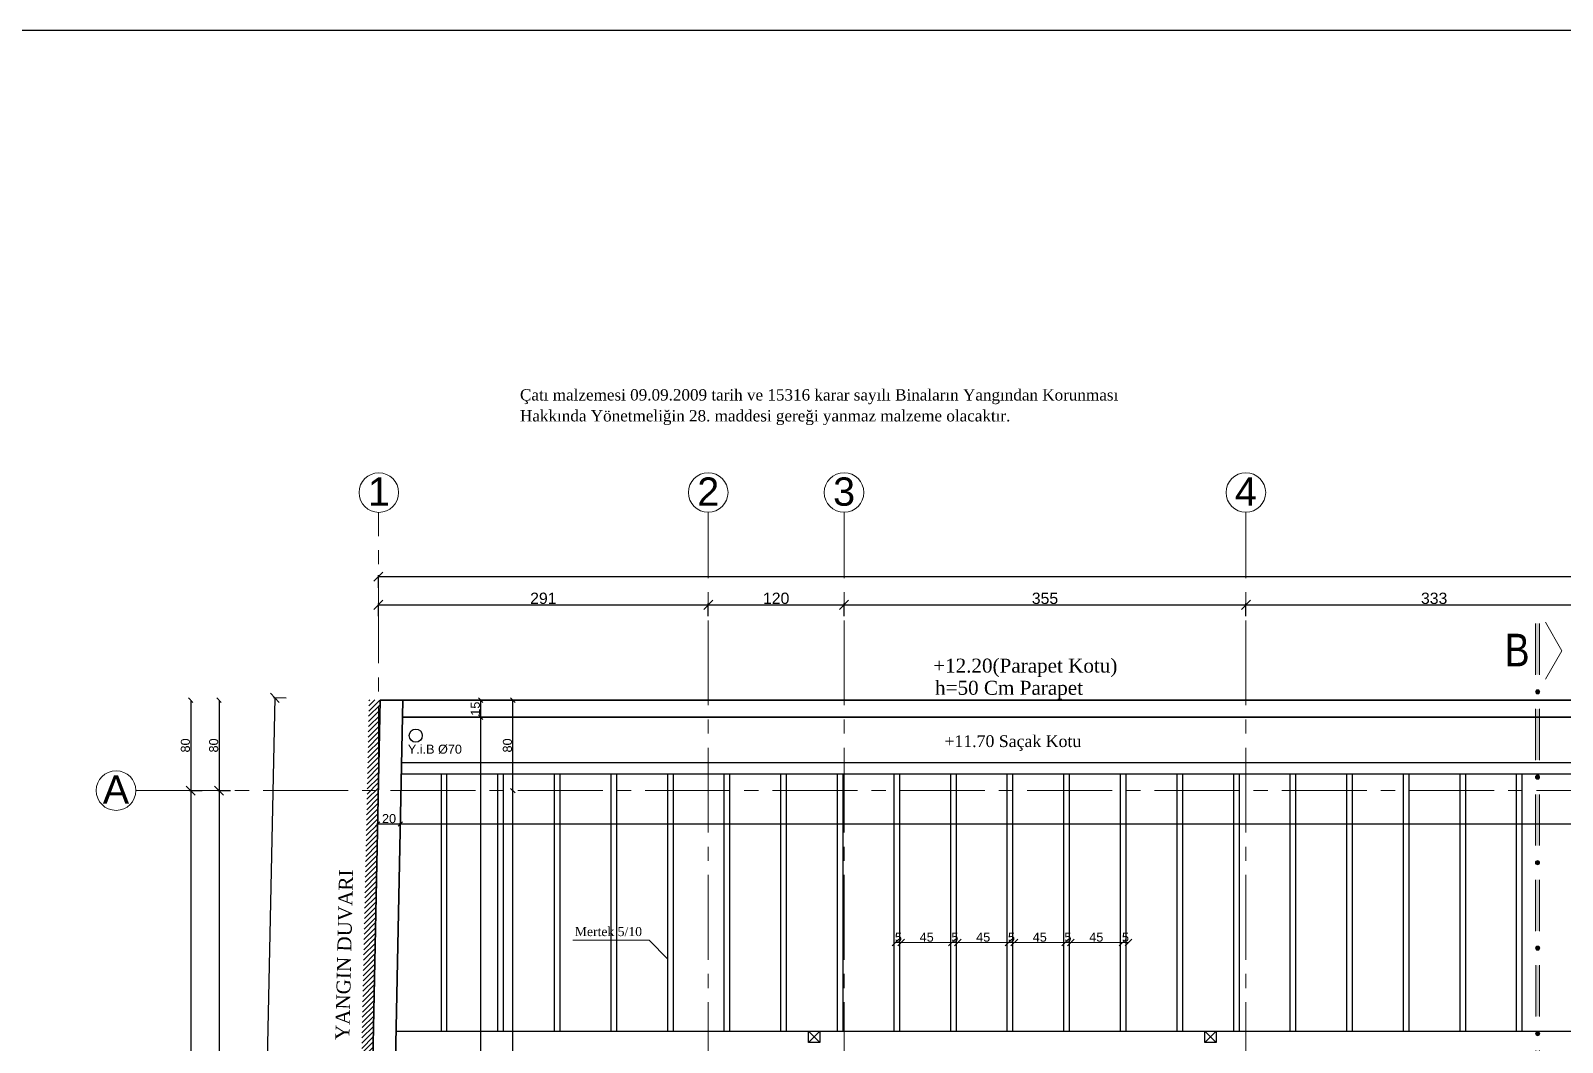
# Model space of a CAD drawing. Header units: centimetres. Extents: x 14449 to 53524, y -19051 to -10746.
# Drawn here: x 36394 to 37747, y -11641 to -10746 of the extents above; entities that cross this region are included whole.
import ezdxf

# ---------------------------------------------------------------- set-up
doc = ezdxf.new("R2010")
doc.units = ezdxf.units.CM
for name, pattern in [('CENTER2', [112.5, 75, -12.5, 12.5, -12.5]), ('IZDUSUM1', [20, 7.5, -5, 7.5, 0]), ('SEMBOL1', [260, 200, -15, 30, -15])]:
    doc.linetypes.add(name, pattern=pattern)
for name, color, linetype, lineweight in [('P-AKS', 255, 'Continuous', 5), ('P-ÖLÇÜ DIŞ', 245, 'Continuous', 9), ('P-ÖLÇÜ İÇ', 243, 'Continuous', 0), ('rtm-duv tugla', 22, 'Continuous', 35), ('rtm-izdusum-üst ince', 8, 'IZDUSUM1', 5), ('rtm-mhl-yazı-malzeme', 7, 'Continuous', 13), ('rtm-plan katmanı-03', 233, 'Continuous', 30), ('rtm-plan katmanı-04', 33, 'Continuous', 25), ('rtm-sembol balon baslik', 242, 'Continuous', 20), ('rtm-sembol kesit gör yazı', 7, 'Continuous', 20), ('rtm-sembol kot yazı', 7, 'Continuous', 20), ('rtm-sembol malzeme cizgisi', 242, 'Continuous', 20), ('rtm-sıva', 252, 'Continuous', 15), ('YG KULLANMA SOĞUK SUYU', 140, 'Continuous', 30), ('YG SOĞUK SU ÇAP', 140, 'Continuous', 25)]:
    doc.layers.add(name, color=color, linetype=linetype, lineweight=lineweight)
doc.styles.add('arial_1_18', font='arial.ttf', dxfattribs={"height": 0.2})
doc.styles.add('BASLIK', font='ARIALN.TTF')
doc.styles.get("Standard").update_dxf_attribs({"font": 'arial.ttf'})
doc.styles.add('times new roman_1_18', font='times.ttf', dxfattribs={"height": 0.2})
doc.styles.add('VAZ-OLCU', font='times.ttf', dxfattribs={"height": 60})
doc.styles.add('ölçü', font='times.ttf', dxfattribs={"height": 10})
doc.dimstyles.new('DIŞ ÖLÇÜ', dxfattribs={"dimtxt": 10, "dimasz": 8, "dimexe": 1.25, "dimexo": 0.625, "dimtad": 1, "dimdec": 0, "dimtxsty": 'Standard', "dimblk": 'OBLIQUE', "dimcen": 2.5, "dimse1": 1, "dimse2": 1, "dimclrd": 256, "dimclrt": 256, "dimadec": 0, "dimazin": 0, "dimtfac": 1, "dimtdec": 0, "dimtmove": 0, "dimatfit": 3, "dimldrblk": 'OBLIQUE', "dimfxl": 1, "dimarcsym": 0})
doc.dimstyles.new('İÇ ÖLÇÜ', dxfattribs={"dimtxt": 8, "dimasz": 4, "dimexe": 1.25, "dimexo": 0.625, "dimtad": 1, "dimdec": 0, "dimtxsty": 'Standard', "dimblk": 'OBLIQUE', "dimcen": 2.5, "dimse1": 1, "dimse2": 1, "dimclrd": 256, "dimclrt": 256, "dimadec": 0, "dimazin": 0, "dimtfac": 1, "dimtdec": 0, "dimtmove": 1, "dimatfit": 3, "dimldrblk": 'OBLIQUE', "dimfxl": 1, "dimarcsym": 0})

# ---------------------------------------------------------------- blocks, each defined once
blk = doc.blocks.new('YTUJ7U')
at = {"layer": 'P-AKS', "linetype": 'CENTER2'}
blk.add_line((26049.2, -8800.5), (26049.2, -8554.6), dxfattribs=at)
for points in [[(26340.6, -9962.6), (26340.6, -8554.5)], [(26460.6, -9962.6), (26460.6, -8554.5)], [(26815.6, -9962.6), (26815.6, -8554.5)], [(25834.9, -8800.5), (29322.6, -8800.5)]]:
    blk.add_lwpolyline(points, dxfattribs=at)
at = {"layer": 'P-AKS', "linetype": 'Continuous'}
for centre in [(26049.6, -8537.1), (26340.6, -8537), (26460.6, -8537), (26815.6, -8537), (25817.4, -8800.5)]:
    blk.add_circle(centre, 17.5, dxfattribs=at)
at = {"layer": 'P-AKS', "linetype": 'Continuous', "style": 'arial_1_18'}
for s, p in [('1', (26039.9, -8548.7)), ('2', (26330.9, -8548.7)), ('3', (26450.9, -8548.7)), ('4', (26805.9, -8548.7)), ('A', (25805.7, -8812.1))]:
    blk.add_text(s, height=25, dxfattribs=at).set_placement(p)
blk = doc.blocks.new('KK')
at = {"layer": 'rtm-sembol balon baslik', "linetype": 'SEMBOL1'}
for p in [(41231.3, 7543.2), (41283.8, 7543.2)]:
    blk.add_line(p, (41257.6, 7558.4), dxfattribs=at)
at = {"layer": 'rtm-sembol balon baslik'}
for p, q in [((41279.6, 7537.7), (41232.3, 7537.7)), ((41279.6, 7534), (41232.3, 7534)), ((41358.2, 7537.7), (41311, 7537.7)), ((41358.2, 7534), (41311, 7534)), ((41436.9, 7537.8), (41389.7, 7537.8)), ((41436.9, 7534.1), (41389.7, 7534.1)), ((41515.6, 7537.8), (41468.3, 7537.8)), ((41515.6, 7534.1), (41468.3, 7534.1)), ((41594.2, 7537.9), (41547, 7537.9)), ((41594.2, 7534.3), (41547, 7534.3)), ((41672.9, 7537.9), (41625.7, 7537.9)), ((41672.9, 7534.3), (41625.7, 7534.3)), ((41751.6, 7538.1), (41704.3, 7538.1)), ((41751.6, 7534.4), (41704.3, 7534.4))]:
    blk.add_line(p, q, dxfattribs=at)
at = {"layer": 'rtm-sembol balon baslik', "const_width": 1.9}
for points in [[(41294.3, 7536.1, 1), (41296.2, 7536.1, 1)], [(41373, 7536, 1), (41374.9, 7536, 1)], [(41451.7, 7536, 1), (41453.6, 7536, 1)], [(41530.3, 7536.1, 1), (41532.2, 7536.1, 1)], [(41609, 7536.1, 1), (41610.9, 7536.1, 1)], [(41687.7, 7536.2, 1), (41689.6, 7536.2, 1)]]:
    blk.add_lwpolyline(points, format="xyb", close=True, dxfattribs=at)
at = {"layer": 'rtm-sembol balon baslik'}
for centre in [(41295.3, 7536.1), (41373.9, 7536), (41452.6, 7536), (41531.3, 7536.1), (41610, 7536.1), (41688.6, 7536.2)]:
    blk.add_circle(centre, 1.9, dxfattribs=at)
for points in [[(41232.3, 7537.7), (41232.3, 7534), (41279.6, 7537.7), (41279.6, 7534)], [(41311, 7537.7), (41311, 7534), (41358.2, 7537.7), (41358.2, 7534)], [(41389.7, 7537.8), (41389.7, 7534.1), (41436.9, 7537.8), (41436.9, 7534.1)], [(41468.3, 7537.8), (41468.3, 7534.1), (41515.6, 7537.8), (41515.6, 7534.1)], [(41547, 7537.9), (41547, 7534.3), (41594.2, 7537.9), (41594.2, 7534.3)], [(41625.7, 7537.9), (41625.7, 7534.3), (41672.9, 7537.9), (41672.9, 7534.3)], [(41704.3, 7538.1), (41704.3, 7534.4), (41751.6, 7538.1), (41751.6, 7534.4)]]:
    blk.add_trace(points, dxfattribs=at)
blk = doc.blocks.new('_Oblique')
at = {"color": 0, "linetype": 'ByBlock', "lineweight": -2}
blk.add_line((-0.5, -0.5), (0.5, 0.5), dxfattribs=at)
blk = doc.blocks.new('*D4242')
at = {"layer": 'Defpoints', "color": 0, "transparency": 16777216}
for p in [(36574, -11418.1), (36560, -11913.1), (36574, -11913.1)]:
    blk.add_point(p, dxfattribs=at)
at = {"layer": 'P-ÖLÇÜ DIŞ', "color": 0, "lineweight": -2, "transparency": 16777216}
for p, q in [((36570, -11418.1), (36558.8, -11418.1)), ((36570, -11913.1), (36558.8, -11913.1))]:
    blk.add_line(p, q, dxfattribs=at)
at = {"layer": 'P-ÖLÇÜ DIŞ', "lineweight": -2, "transparency": 16777216}
blk.add_line((36560, -11418.1), (36560, -11913.1), dxfattribs=at)
at = {"layer": 'P-ÖLÇÜ DIŞ', "lineweight": -2, "transparency": 16777216, "xscale": 8, "yscale": 8, "zscale": 8}
for p, rotation in [((36560, -11418.1), 90), ((36560, -11913.1), 270)]:
    blk.add_blockref('_Oblique', p, dxfattribs=dict(at, rotation=rotation))
at = {"layer": 'P-ÖLÇÜ DIŞ', "transparency": 16777216, "insert": (36554.3, -11665.6), "char_height": 10, "attachment_point": 5, "rotation": 90}
blk.add_mtext('495', dxfattribs=at)
blk = doc.blocks.new('*D4244')
at = {"layer": 'Defpoints', "color": 0, "transparency": 16777216}
for p in [(36549, -11418.1), (36535, -12308.1), (36549, -12308.1)]:
    blk.add_point(p, dxfattribs=at)
at = {"layer": 'P-ÖLÇÜ DIŞ', "color": 0, "lineweight": -2, "transparency": 16777216}
for p, q in [((36545, -11418.1), (36533.8, -11418.1)), ((36545, -12308.1), (36533.8, -12308.1))]:
    blk.add_line(p, q, dxfattribs=at)
at = {"layer": 'P-ÖLÇÜ DIŞ', "lineweight": -2, "transparency": 16777216}
blk.add_line((36535, -11418.1), (36535, -12308.1), dxfattribs=at)
at = {"layer": 'P-ÖLÇÜ DIŞ', "lineweight": -2, "transparency": 16777216, "xscale": 8, "yscale": 8, "zscale": 8}
for p, rotation in [((36535, -11418.1), 90), ((36535, -12308.1), 270)]:
    blk.add_blockref('_Oblique', p, dxfattribs=dict(at, rotation=rotation))
at = {"layer": 'P-ÖLÇÜ DIŞ', "transparency": 16777216, "insert": (36529.3, -11863.1), "char_height": 10, "attachment_point": 5, "rotation": 90}
blk.add_mtext('890', dxfattribs=at)
blk = doc.blocks.new('*D4245')
at = {"layer": 'Defpoints', "color": 0, "transparency": 16777216}
for p in [(36629.8, -11336.5), (36587.2, -12386.1), (36607.7, -12386.5)]:
    blk.add_point(p, dxfattribs=at)
at = {"layer": 'P-ÖLÇÜ DIŞ', "lineweight": -2, "transparency": 16777216}
blk.add_line((36609.3, -11336.1), (36587.2, -12386.1), dxfattribs=at)
at = {"layer": 'P-ÖLÇÜ DIŞ', "color": 0, "lineweight": -2, "transparency": 16777216}
for p, q in [((36619.3, -11336.3), (36608.1, -11336.1)), ((36597.2, -12386.3), (36586, -12386.1))]:
    blk.add_line(p, q, dxfattribs=at)
at = {"layer": 'P-ÖLÇÜ DIŞ', "lineweight": -2, "transparency": 16777216, "xscale": 8, "yscale": 8, "zscale": 8}
for p, rotation in [((36609.3, -11336.1), 88.79488001630551), ((36587.2, -12386.1), 268.7948800163055)]:
    blk.add_blockref('_Oblique', p, dxfattribs=dict(at, rotation=rotation))
at = {"layer": 'P-ÖLÇÜ DIŞ', "transparency": 16777216, "insert": (36592.5, -11861), "char_height": 10, "attachment_point": 5, "rotation": 88.7949}
blk.add_mtext('1050', dxfattribs=at)
blk = doc.blocks.new('*D4247')
at = {"layer": 'Defpoints', "color": 0, "transparency": 16777216}
for p in [(36992.2, -11253.8), (36700.8, -11266), (36992.2, -11266)]:
    blk.add_point(p, dxfattribs=at)
at = {"layer": 'P-ÖLÇÜ DIŞ', "color": 0, "lineweight": -2, "transparency": 16777216}
for p, q in [((36700.8, -11263.8), (36700.8, -11252.5)), ((36992.2, -11263.8), (36992.2, -11252.5))]:
    blk.add_line(p, q, dxfattribs=at)
at = {"layer": 'P-ÖLÇÜ DIŞ', "lineweight": -2, "transparency": 16777216}
blk.add_line((36700.8, -11253.8), (36992.2, -11253.8), dxfattribs=at)
at = {"layer": 'P-ÖLÇÜ DIŞ', "lineweight": -2, "transparency": 16777216, "xscale": 8, "yscale": 8, "zscale": 8, "rotation": 180}
blk.add_blockref('_Oblique', (36700.8, -11253.8), dxfattribs=at)
at = {"layer": 'P-ÖLÇÜ DIŞ', "lineweight": -2, "transparency": 16777216, "xscale": 8, "yscale": 8, "zscale": 8}
blk.add_blockref('_Oblique', (36992.2, -11253.8), dxfattribs=at)
at = {"layer": 'P-ÖLÇÜ DIŞ', "transparency": 16777216, "insert": (36846.5, -11248.1), "char_height": 10, "attachment_point": 5}
blk.add_mtext('291', dxfattribs=at)
blk = doc.blocks.new('*D4248')
at = {"layer": 'Defpoints', "color": 0, "transparency": 16777216}
for p in [(39787.2, -11228.8), (36700.8, -11241), (39787.2, -11241)]:
    blk.add_point(p, dxfattribs=at)
at = {"layer": 'P-ÖLÇÜ DIŞ', "color": 0, "lineweight": -2, "transparency": 16777216}
for p, q in [((36700.8, -11238.8), (36700.8, -11227.5)), ((39787.2, -11238.8), (39787.2, -11227.5))]:
    blk.add_line(p, q, dxfattribs=at)
at = {"layer": 'P-ÖLÇÜ DIŞ', "lineweight": -2, "transparency": 16777216}
blk.add_line((36700.8, -11228.8), (39787.2, -11228.8), dxfattribs=at)
at = {"layer": 'P-ÖLÇÜ DIŞ', "lineweight": -2, "transparency": 16777216, "xscale": 8, "yscale": 8, "zscale": 8, "rotation": 180}
blk.add_blockref('_Oblique', (36700.8, -11228.8), dxfattribs=at)
at = {"layer": 'P-ÖLÇÜ DIŞ', "lineweight": -2, "transparency": 16777216, "xscale": 8, "yscale": 8, "zscale": 8}
blk.add_blockref('_Oblique', (39787.2, -11228.8), dxfattribs=at)
at = {"layer": 'P-ÖLÇÜ DIŞ', "transparency": 16777216, "insert": (38244, -11223.1), "char_height": 10, "attachment_point": 5}
blk.add_mtext('3086', dxfattribs=at)
blk = doc.blocks.new('*D4249')
at = {"layer": 'Defpoints', "color": 0, "transparency": 16777216}
for p in [(37112.2, -11253.8), (36992.2, -11266), (37112.2, -11266)]:
    blk.add_point(p, dxfattribs=at)
at = {"layer": 'P-ÖLÇÜ DIŞ', "color": 0, "lineweight": -2, "transparency": 16777216}
for p, q in [((36992.2, -11263.8), (36992.2, -11252.5)), ((37112.2, -11263.8), (37112.2, -11252.5))]:
    blk.add_line(p, q, dxfattribs=at)
at = {"layer": 'P-ÖLÇÜ DIŞ', "lineweight": -2, "transparency": 16777216}
blk.add_line((36992.2, -11253.8), (37112.2, -11253.8), dxfattribs=at)
at = {"layer": 'P-ÖLÇÜ DIŞ', "lineweight": -2, "transparency": 16777216, "xscale": 8, "yscale": 8, "zscale": 8, "rotation": 180}
blk.add_blockref('_Oblique', (36992.2, -11253.8), dxfattribs=at)
at = {"layer": 'P-ÖLÇÜ DIŞ', "lineweight": -2, "transparency": 16777216, "xscale": 8, "yscale": 8, "zscale": 8}
blk.add_blockref('_Oblique', (37112.2, -11253.8), dxfattribs=at)
at = {"layer": 'P-ÖLÇÜ DIŞ', "transparency": 16777216, "insert": (37052.2, -11248.1), "char_height": 10, "attachment_point": 5}
blk.add_mtext('120', dxfattribs=at)
blk = doc.blocks.new('*D4250')
at = {"layer": 'Defpoints', "color": 0, "transparency": 16777216}
for p in [(37467.2, -11253.8), (37112.2, -11266), (37467.2, -11268)]:
    blk.add_point(p, dxfattribs=at)
at = {"layer": 'P-ÖLÇÜ DIŞ', "color": 0, "lineweight": -2, "transparency": 16777216}
for p, q in [((37112.2, -11263.8), (37112.2, -11252.5)), ((37467.2, -11263.8), (37467.2, -11252.5))]:
    blk.add_line(p, q, dxfattribs=at)
at = {"layer": 'P-ÖLÇÜ DIŞ', "lineweight": -2, "transparency": 16777216}
blk.add_line((37112.2, -11253.8), (37467.2, -11253.8), dxfattribs=at)
at = {"layer": 'P-ÖLÇÜ DIŞ', "lineweight": -2, "transparency": 16777216, "xscale": 8, "yscale": 8, "zscale": 8, "rotation": 180}
blk.add_blockref('_Oblique', (37112.2, -11253.8), dxfattribs=at)
at = {"layer": 'P-ÖLÇÜ DIŞ', "lineweight": -2, "transparency": 16777216, "xscale": 8, "yscale": 8, "zscale": 8}
blk.add_blockref('_Oblique', (37467.2, -11253.8), dxfattribs=at)
at = {"layer": 'P-ÖLÇÜ DIŞ', "transparency": 16777216, "insert": (37289.7, -11248.1), "char_height": 10, "attachment_point": 5}
blk.add_mtext('355', dxfattribs=at)
blk = doc.blocks.new('*D4251')
at = {"layer": 'Defpoints', "color": 0, "transparency": 16777216}
for p in [(37799.7, -11253.8), (37467.2, -11268), (37799.7, -11265)]:
    blk.add_point(p, dxfattribs=at)
at = {"layer": 'P-ÖLÇÜ DIŞ', "color": 0, "lineweight": -2, "transparency": 16777216}
for p, q in [((37467.2, -11263.8), (37467.2, -11252.5)), ((37799.7, -11263.8), (37799.7, -11252.5))]:
    blk.add_line(p, q, dxfattribs=at)
at = {"layer": 'P-ÖLÇÜ DIŞ', "lineweight": -2, "transparency": 16777216}
blk.add_line((37467.2, -11253.8), (37799.7, -11253.8), dxfattribs=at)
at = {"layer": 'P-ÖLÇÜ DIŞ', "lineweight": -2, "transparency": 16777216, "xscale": 8, "yscale": 8, "zscale": 8, "rotation": 180}
blk.add_blockref('_Oblique', (37467.2, -11253.8), dxfattribs=at)
at = {"layer": 'P-ÖLÇÜ DIŞ', "lineweight": -2, "transparency": 16777216, "xscale": 8, "yscale": 8, "zscale": 8}
blk.add_blockref('_Oblique', (37799.7, -11253.8), dxfattribs=at)
at = {"layer": 'P-ÖLÇÜ DIŞ', "transparency": 16777216, "insert": (37633.5, -11248.1), "char_height": 10, "attachment_point": 5}
blk.add_mtext('333', dxfattribs=at)
blk = doc.blocks.new('*D4282')
at = {"layer": 'Defpoints', "color": 0, "lineweight": 30, "transparency": 16777216}
for p in [(36573.7, -11338.1), (36560, -11418.1), (36573.5, -11418.1)]:
    blk.add_point(p, dxfattribs=at)
at = {"layer": 'P-ÖLÇÜ İÇ', "lineweight": -2, "transparency": 16777216}
blk.add_line((36560, -11338.1), (36560, -11418.1), dxfattribs=at)
at = {"layer": 'P-ÖLÇÜ İÇ', "lineweight": -2, "transparency": 16777216, "xscale": 4, "yscale": 4, "zscale": 4}
for p, rotation in [((36560, -11338.1), 90), ((36560, -11418.1), 270)]:
    blk.add_blockref('_Oblique', p, dxfattribs=dict(at, rotation=rotation))
at = {"layer": 'P-ÖLÇÜ İÇ', "transparency": 16777216, "insert": (36555.3, -11378.1), "char_height": 8, "attachment_point": 5, "rotation": 90}
blk.add_mtext('80', dxfattribs=at)
blk = doc.blocks.new('*D4283')
at = {"layer": 'Defpoints', "color": 0, "lineweight": 30, "transparency": 16777216}
for p in [(36548.7, -11338.1), (36535, -11418.1), (36548.5, -11418.1)]:
    blk.add_point(p, dxfattribs=at)
at = {"layer": 'P-ÖLÇÜ İÇ', "lineweight": -2, "transparency": 16777216}
blk.add_line((36535, -11338.1), (36535, -11418.1), dxfattribs=at)
at = {"layer": 'P-ÖLÇÜ İÇ', "lineweight": -2, "transparency": 16777216, "xscale": 4, "yscale": 4, "zscale": 4}
for p, rotation in [((36535, -11338.1), 90), ((36535, -11418.1), 270)]:
    blk.add_blockref('_Oblique', p, dxfattribs=dict(at, rotation=rotation))
at = {"layer": 'P-ÖLÇÜ İÇ', "transparency": 16777216, "insert": (36530.3, -11378.1), "char_height": 8, "attachment_point": 5, "rotation": 90}
blk.add_mtext('80', dxfattribs=at)
blk = doc.blocks.new('*D4653')
at = {"layer": 'Defpoints', "color": 0, "lineweight": 30, "transparency": 16777216}
for p in [(36819.5, -11418.1), (36819.5, -11418.1), (36819.5, -12308.1)]:
    blk.add_point(p, dxfattribs=at)
at = {"layer": 'P-ÖLÇÜ İÇ', "lineweight": -2, "transparency": 16777216}
blk.add_line((36819.5, -12308.1), (36819.5, -11418.1), dxfattribs=at)
at = {"layer": 'P-ÖLÇÜ İÇ', "lineweight": -2, "transparency": 16777216, "xscale": 4, "yscale": 4, "zscale": 4}
for p, rotation in [((36819.5, -11418.1), 90), ((36819.5, -12308.1), 270)]:
    blk.add_blockref('_Oblique', p, dxfattribs=dict(at, rotation=rotation))
at = {"layer": 'P-ÖLÇÜ İÇ', "transparency": 16777216, "insert": (36814.8, -11863.1), "char_height": 8, "attachment_point": 5, "rotation": 90}
blk.add_mtext('890', dxfattribs=at)
blk = doc.blocks.new('*D4654')
at = {"layer": 'Defpoints', "color": 0, "lineweight": 30, "transparency": 16777216}
for p in [(36819.5, -11338.1), (36819.5, -11338.1), (36819.5, -11418.1)]:
    blk.add_point(p, dxfattribs=at)
at = {"layer": 'P-ÖLÇÜ İÇ', "lineweight": -2, "transparency": 16777216}
blk.add_line((36819.5, -11418.1), (36819.5, -11338.1), dxfattribs=at)
at = {"layer": 'P-ÖLÇÜ İÇ', "lineweight": -2, "transparency": 16777216, "xscale": 4, "yscale": 4, "zscale": 4}
for p, rotation in [((36819.5, -11338.1), 90), ((36819.5, -11418.1), 270)]:
    blk.add_blockref('_Oblique', p, dxfattribs=dict(at, rotation=rotation))
at = {"layer": 'P-ÖLÇÜ İÇ', "transparency": 16777216, "insert": (36814.8, -11378.1), "char_height": 8, "attachment_point": 5, "rotation": 90}
blk.add_mtext('80', dxfattribs=at)
blk = doc.blocks.new('*D4655')
at = {"layer": 'Defpoints', "color": 0, "lineweight": 30, "transparency": 16777216}
for p in [(36700.2, -11447), (36720.2, -11447.5), (36720.2, -11447.5)]:
    blk.add_point(p, dxfattribs=at)
at = {"layer": 'P-ÖLÇÜ İÇ', "lineweight": -2, "transparency": 16777216}
blk.add_line((36700.2, -11447.5), (36720.2, -11447.5), dxfattribs=at)
at = {"layer": 'P-ÖLÇÜ İÇ', "lineweight": -2, "transparency": 16777216, "xscale": 4, "yscale": 4, "zscale": 4, "rotation": 180}
blk.add_blockref('_Oblique', (36700.2, -11447.5), dxfattribs=at)
at = {"layer": 'P-ÖLÇÜ İÇ', "lineweight": -2, "transparency": 16777216, "xscale": 4, "yscale": 4, "zscale": 4}
blk.add_blockref('_Oblique', (36720.2, -11447.5), dxfattribs=at)
at = {"layer": 'P-ÖLÇÜ İÇ', "transparency": 16777216, "insert": (36710.2, -11442.8), "char_height": 8, "attachment_point": 5}
blk.add_mtext('20', dxfattribs=at)
blk = doc.blocks.new('*D4656')
at = {"layer": 'Defpoints', "color": 0, "lineweight": 30, "transparency": 16777216}
for p in [(36720.2, -11447.5), (39766.6, -11447.5), (39766.6, -11447.9)]:
    blk.add_point(p, dxfattribs=at)
at = {"layer": 'P-ÖLÇÜ İÇ', "lineweight": -2, "transparency": 16777216}
blk.add_line((36720.2, -11447.5), (39766.6, -11447.5), dxfattribs=at)
at = {"layer": 'P-ÖLÇÜ İÇ', "lineweight": -2, "transparency": 16777216, "xscale": 4, "yscale": 4, "zscale": 4, "rotation": 180}
blk.add_blockref('_Oblique', (36720.2, -11447.5), dxfattribs=at)
at = {"layer": 'P-ÖLÇÜ İÇ', "lineweight": -2, "transparency": 16777216, "xscale": 4, "yscale": 4, "zscale": 4}
blk.add_blockref('_Oblique', (39766.6, -11447.5), dxfattribs=at)
at = {"layer": 'P-ÖLÇÜ İÇ', "transparency": 16777216, "insert": (38243.4, -11442.8), "char_height": 8, "attachment_point": 5}
blk.add_mtext('3046', dxfattribs=at)
blk = doc.blocks.new('*D4927')
at = {"layer": 'Defpoints', "color": 0, "lineweight": 30, "transparency": 16777216}
for p in [(36791.2, -11353.1), (36791.2, -11353.1), (36791.2, -12373.1)]:
    blk.add_point(p, dxfattribs=at)
at = {"layer": 'P-ÖLÇÜ İÇ', "lineweight": -2, "transparency": 16777216}
blk.add_line((36791.2, -12373.1), (36791.2, -11353.1), dxfattribs=at)
at = {"layer": 'P-ÖLÇÜ İÇ', "lineweight": -2, "transparency": 16777216, "xscale": 4, "yscale": 4, "zscale": 4}
for p, rotation in [((36791.2, -11353.1), 90), ((36791.2, -12373.1), 270)]:
    blk.add_blockref('_Oblique', p, dxfattribs=dict(at, rotation=rotation))
at = {"layer": 'P-ÖLÇÜ İÇ', "transparency": 16777216, "insert": (36786.5, -11863.1), "char_height": 8, "attachment_point": 5, "rotation": 90}
blk.add_mtext('1020', dxfattribs=at)
blk = doc.blocks.new('*D4928')
at = {"layer": 'Defpoints', "color": 0, "lineweight": 30, "transparency": 16777216}
for p in [(36790.6, -11338.1), (36791.2, -11338.1), (36790.6, -11353.1)]:
    blk.add_point(p, dxfattribs=at)
at = {"layer": 'P-ÖLÇÜ İÇ', "lineweight": -2, "transparency": 16777216}
blk.add_line((36791.2, -11353.1), (36791.2, -11338.1), dxfattribs=at)
at = {"layer": 'P-ÖLÇÜ İÇ', "lineweight": -2, "transparency": 16777216, "xscale": 4, "yscale": 4, "zscale": 4}
for p, rotation in [((36791.2, -11338.1), 90), ((36791.2, -11353.1), 270)]:
    blk.add_blockref('_Oblique', p, dxfattribs=dict(at, rotation=rotation))
at = {"layer": 'P-ÖLÇÜ İÇ', "transparency": 16777216, "insert": (36786.5, -11345.6), "char_height": 8, "attachment_point": 5, "rotation": 90}
blk.add_mtext('15', dxfattribs=at)
blk = doc.blocks.new('dikme.')
at = {"layer": 'rtm-plan katmanı-03'}
for p, q in [((25297.5, 7661.1), (25307.5, 7671.1)), ((25307.5, 7661.1), (25297.5, 7671.1))]:
    blk.add_line(p, q, dxfattribs=at)
blk.add_lwpolyline([(25307.5, 7671.1), (25307.5, 7661.1), (25297.5, 7661.1), (25297.5, 7671.1), (25307.5, 7671.1)], dxfattribs=at)

msp = doc.modelspace()

# ---------------------------------------------------------------- hatches: boundary and pattern name
at = {"layer": 'rtm-sıva'}
h = msp.add_hatch(dxfattribs=at)
h.set_pattern_fill('ANSI31', color=256)
h.set_pattern_definition([(45, (5833.6176, -2131.9978), (-2.24506403, 2.24506403), [])])
h.paths.add_polyline_path([(36702.5, -11338.1), (36692.5, -11337.7), (36670.4, -12388.1), (36680.4, -12388.1)])

# ---------------------------------------------------------------- linework, layer by layer
at = {"color": 2, "lineweight": 25}
msp.add_lwpolyline([(53524.4, -10746.2), (16573.4, -10746.2)], dxfattribs=at)
at = {"layer": 'P-ÖLÇÜ İÇ', "color": 7}
for p, q in [((37157.6, -11552.3), (37162.7, -11552.3)), ((37162.7, -11552.3), (37207.6, -11552.3)), ((37207.6, -11552.3), (37212.7, -11552.3)), ((37212.7, -11552.3), (37257.5, -11552.3)), ((37257.5, -11552.3), (37262.6, -11552.3)), ((37262.6, -11552.3), (37307.5, -11552.3)), ((37307.5, -11552.3), (37312.6, -11552.3)), ((37312.6, -11552.3), (37358.3, -11552.3)), ((37358.3, -11552.3), (37363.4, -11552.3))]:
    msp.add_line(p, q, dxfattribs=at)
at = {"layer": 'rtm-duv tugla'}
for p, q in [((36702.5, -11338.1), (36680.4, -12388.1)), ((36722.5, -11338.1), (36700.4, -12388.5)), ((36702.5, -11338.1), (39788.9, -11338.1)), ((36722.2, -11353.1), (39768.6, -11353.1))]:
    msp.add_line(p, q, dxfattribs=at)
at = {"layer": 'rtm-plan katmanı-03'}
for points in [[(36721.3, -11393.1), (39767.8, -11393.1)], [(36721.1, -11403.1), (39767.6, -11403.1)], [(36716.3, -11630.6), (39762.6, -11630.6)]]:
    msp.add_lwpolyline(points, dxfattribs=at)
at = {"layer": 'rtm-plan katmanı-04'}
for p, q in [((36756.4, -11630.6), (36756.4, -11403.1)), ((36761.4, -11630.6), (36761.4, -11403.1)), ((36806.4, -11630.6), (36806.4, -11403.1)), ((36811.4, -11630.6), (36811.4, -11403.1)), ((36856.4, -11630.6), (36856.4, -11403.1)), ((36861.4, -11630.6), (36861.4, -11403.1)), ((36906.4, -11630.6), (36906.4, -11403.1)), ((36911.4, -11630.6), (36911.4, -11403.1)), ((36956.4, -11630.6), (36956.4, -11403.1)), ((36961.4, -11630.6), (36961.4, -11403.1)), ((37006.4, -11630.6), (37006.4, -11403.1)), ((37011.4, -11630.6), (37011.4, -11403.1)), ((37056.4, -11630.6), (37056.4, -11403.1)), ((37061.4, -11630.6), (37061.4, -11403.1)), ((37106.4, -11630.6), (37106.4, -11403.1)), ((37111.4, -11630.6), (37111.4, -11403.1)), ((37156.4, -11630.6), (37156.4, -11403.1)), ((37161.4, -11630.6), (37161.4, -11403.1)), ((37206.4, -11630.6), (37206.4, -11403.1)), ((37211.4, -11630.6), (37211.4, -11403.1)), ((37256.4, -11630.6), (37256.4, -11403.1)), ((37261.4, -11630.6), (37261.4, -11403.1)), ((37306.4, -11630.6), (37306.4, -11403.1)), ((37311.4, -11630.6), (37311.4, -11403.1)), ((37356.4, -11630.6), (37356.4, -11403.1)), ((37361.4, -11630.6), (37361.4, -11403.1)), ((37406.4, -11630.6), (37406.4, -11403.1)), ((37411.4, -11630.6), (37411.4, -11403.1)), ((37456.4, -11630.6), (37456.4, -11403.1)), ((37461.4, -11630.6), (37461.4, -11403.1)), ((37506.4, -11630.6), (37506.4, -11403.1)), ((37511.4, -11630.6), (37511.4, -11403.1)), ((37556.4, -11630.6), (37556.4, -11403.1)), ((37561.4, -11630.6), (37561.4, -11403.1)), ((37606.4, -11630.6), (37606.4, -11403.1)), ((37611.4, -11630.6), (37611.4, -11403.1)), ((37656.4, -11630.6), (37656.4, -11403.1)), ((37661.4, -11630.6), (37661.4, -11403.1)), ((37706.4, -11630.6), (37706.4, -11403.1)), ((37711.4, -11630.6), (37711.4, -11403.1))]:
    msp.add_line(p, q, dxfattribs=at)
at = {"layer": 'rtm-sembol malzeme cizgisi'}
msp.add_lwpolyline([(36956.4, -11567), (36939.9, -11550.2), (36872.7, -11550.2)], dxfattribs=at)
at = {"layer": 'YG KULLANMA SOĞUK SUYU', "color": 3, "lineweight": 25}
msp.add_circle((36733.8, -11369.4), 5.81, dxfattribs=at)

# ---------------------------------------------------------------- block references
at = {"color": 3, "lineweight": 30}
for p in [(11783.4, -19301.7), (12133.5, -19301.7)]:
    msp.add_blockref('dikme.', p, dxfattribs=at)
at = {"layer": 'P-ÖLÇÜ İÇ', "color": 7, "xscale": 6, "yscale": 6, "zscale": 6}
for p, rotation in [((37157.6, -11552.3), 180), ((37162.7, -11552.3), 179.9999999999896), ((37207.6, -11552.3), 179.9999999999896), ((37212.7, -11552.3), 179.9999999999896), ((37257.5, -11552.3), 179.9999999999896), ((37262.6, -11552.3), 179.9999999999896), ((37307.5, -11552.3), 179.9999999999896), ((37312.6, -11552.3), 180), ((37358.3, -11552.3), 179.9999999999896)]:
    msp.add_blockref('_Oblique', p, dxfattribs=dict(at, rotation=rotation))
for p in [(37162.7, -11552.3), (37207.6, -11552.3), (37212.7, -11552.3), (37257.5, -11552.3), (37262.6, -11552.3), (37307.5, -11552.3), (37312.6, -11552.3), (37358.3, -11552.3), (37363.4, -11552.3)]:
    msp.add_blockref('_Oblique', p, dxfattribs=at)
at = {"layer": 'rtm-izdusum-üst ince', "xscale": 0.9599999999972852, "yscale": 0.9599999999972852, "zscale": 0.9599999999972852, "rotation": 270}
msp.add_blockref('KK', (30490.3, 28312.8), dxfattribs=at)
at = {"layer": 'rtm-sıva'}
msp.add_blockref('YTUJ7U', (10651.6, -2617.5), dxfattribs=at)

# ---------------------------------------------------------------- texts
at = {"layer": 'P-ÖLÇÜ İÇ', "color": 7, "char_height": 8, "attachment_point": 5}
for s, insert in [('5', (37160.2, -11547.6)), ('45', (37185.2, -11547.6)), ('5', (37210.1, -11547.6)), ('45', (37235.1, -11547.6)), ('5', (37260.1, -11547.6)), ('45', (37285.1, -11547.6)), ('5', (37310, -11547.6)), ('45', (37335, -11547.6)), ('5', (37360.8, -11547.6))]:
    msp.add_mtext(s, dxfattribs=dict(at, insert=insert))
at = {"layer": 'rtm-mhl-yazı-malzeme', "linetype": 'Continuous', "lineweight": 0, "style": 'times new roman_1_18'}
for s, p in [('Çatı malzemesi 09.09.2009 tarih ve 15316 karar sayılı Binaların Yangından Korunması ', (36825.9, -11073.2)), ('Hakkında Yönetmeliğin 28. maddesi gereği yanmaz malzeme olacaktır.', (36825.9, -11091.7))]:
    msp.add_text(s, height=10, dxfattribs=at).set_placement(p)
at = {"layer": 'rtm-mhl-yazı-malzeme', "style": 'ölçü'}
for s, p in [('+12.20(Parapet Kotu)', (37190.9, -11313.7)), ('h=50 Cm Parapet', (37192.6, -11333.3))]:
    msp.add_text(s, height=12.346, dxfattribs=at).set_placement(p)
at = {"layer": 'rtm-mhl-yazı-malzeme', "lineweight": 30, "style": 'ölçü'}
msp.add_text('YANGIN DUVARI', height=12.346, rotation=88.7386, dxfattribs=at).set_placement((36675.1, -11638.6))
at = {"layer": 'rtm-mhl-yazı-malzeme', "insert": (36874.3, -11538.6), "char_height": 8, "attachment_point": 1, "style": 'times new roman_1_18'}
msp.add_mtext_dynamic_manual_height_columns('Mertek 5/10', width=96.239, gutter_width=10, heights=[0], dxfattribs=at)
at = {"layer": 'rtm-sembol kesit gör yazı', "style": 'BASLIK'}
msp.add_text('B', height=28.8, dxfattribs=at).set_placement((37695.8, -11308.2))
at = {"layer": 'rtm-sembol kot yazı', "style": 'VAZ-OLCU'}
msp.add_text('+11.70 Saçak Kotu', height=10.4, dxfattribs=at).set_placement((37200.8, -11379.5, -91.9))
at = {"layer": 'YG SOĞUK SU ÇAP', "color": 5, "lineweight": 25}
msp.add_text(' Y.i.B %%C70', height=7.994, rotation=0.0297, dxfattribs=at).set_placement((36723.7, -11385.4))

# ---------------------------------------------------------------- dimensions: what is measured, and where the dimension line sits
at = {"layer": 'P-ÖLÇÜ DIŞ'}
for base, p1, p2, override, picture, middle in [((39787.2, -11228.8), (36700.8, -11241), (39787.2, -11241), {"dimse1": 0, "dimse2": 0, "dimfxl": 10, "dimfxlon": 1}, '*D4248', (38244, -11223.1)), ((36992.2, -11253.8), (36700.8, -11266), (36992.2, -11266), {"dimse1": 0, "dimse2": 0, "dimfxl": 10, "dimfxlon": 1}, '*D4247', (36846.5, -11248.1)), ((37112.2, -11253.8), (36992.2, -11266), (37112.2, -11266), {"dimse1": 0, "dimse2": 0, "dimfxl": 10, "dimfxlon": 1}, '*D4249', (37052.2, -11248.1)), ((37467.2, -11253.8), (37112.2, -11266), (37467.2, -11268), {"dimse1": 0, "dimse2": 0, "dimtmove": 1, "dimfxl": 10, "dimfxlon": 1}, '*D4250', (37289.7, -11248.1)), ((37799.7191378, -11253.7966025), (37467.2191378, -11267.9601428), (37799.7191378, -11264.9608245), {"dimse1": 0, "dimse2": 0, "dimtmove": 1, "dimfxl": 10, "dimfxlon": 1}, '*D4251', (37633.4691378, -11248.062462))]:
    dim = msp.add_linear_dim(base=base, p1=p1, p2=p2, dimstyle='DIŞ ÖLÇÜ', override=override, dxfattribs=at)
    dim.commit()
    dim.dimension.update_dxf_attribs({"geometry": picture, "text_midpoint": middle})
dim = msp.add_aligned_dim(p1=(36629.8, -11336.5), p2=(36607.7, -12386.5), distance=-20.5, dimstyle='DIŞ ÖLÇÜ', override={"dimse1": 0, "dimse2": 0, "dimfxl": 10, "dimfxlon": 1}, dxfattribs=at)
dim.commit()
dim.dimension.update_dxf_attribs({"geometry": '*D4245', "text_midpoint": (36592.5, -11861)})
for base, p1, p2, picture, middle in [((36535, -12308.1), (36549, -11418.1), (36549, -12308.1), '*D4244', (36529.3, -11863.1)), ((36560, -11913.1), (36574, -11418.1), (36574, -11913.1), '*D4242', (36554.3, -11665.6))]:
    dim = msp.add_linear_dim(base=base, p1=p1, p2=p2, angle=90, dimstyle='DIŞ ÖLÇÜ', override={"dimse1": 0, "dimse2": 0, "dimfxl": 10, "dimfxlon": 1}, dxfattribs=at)
    dim.commit()
    dim.dimension.update_dxf_attribs({"geometry": picture, "text_midpoint": middle})
at = {"layer": 'P-ÖLÇÜ İÇ'}
for base, p1, p2, picture, middle in [((36535, -11418.1), (36548.7, -11338.1), (36548.5, -11418.1), '*D4283', (36530.3, -11378.1)), ((36560, -11418.1), (36573.7, -11338.1), (36573.5, -11418.1), '*D4282', (36555.3, -11378.1)), ((36791.2, -11338.1), (36790.6, -11353.1), (36790.6, -11338.1), '*D4928', (36786.5, -11345.6)), ((36819.5, -11338.1), (36819.5, -11418.1), (36819.5, -11338.1), '*D4654', (36814.8, -11378.1)), ((36791.2, -11353.1), (36791.2, -12373.1), (36791.2, -11353.1), '*D4927', (36786.5, -11863.1)), ((36819.5, -11418.1), (36819.5, -12308.1), (36819.5, -11418.1), '*D4653', (36814.8, -11863.1))]:
    dim = msp.add_linear_dim(base=base, p1=p1, p2=p2, angle=90, dimstyle='İÇ ÖLÇÜ', dxfattribs=at)
    dim.commit()
    dim.dimension.update_dxf_attribs({"geometry": picture, "text_midpoint": middle})
for base, p1, p2, picture, middle in [((36720.2, -11447.5), (36700.2, -11447), (36720.2, -11447.5), '*D4655', (36710.2, -11442.8)), ((39766.6, -11447.5), (36720.2, -11447.5), (39766.6, -11447.9), '*D4656', (38243.4, -11442.8))]:
    dim = msp.add_linear_dim(base=base, p1=p1, p2=p2, dimstyle='İÇ ÖLÇÜ', dxfattribs=at)
    dim.commit()
    dim.dimension.update_dxf_attribs({"geometry": picture, "text_midpoint": middle})

doc.saveas('drawing.dxf')
